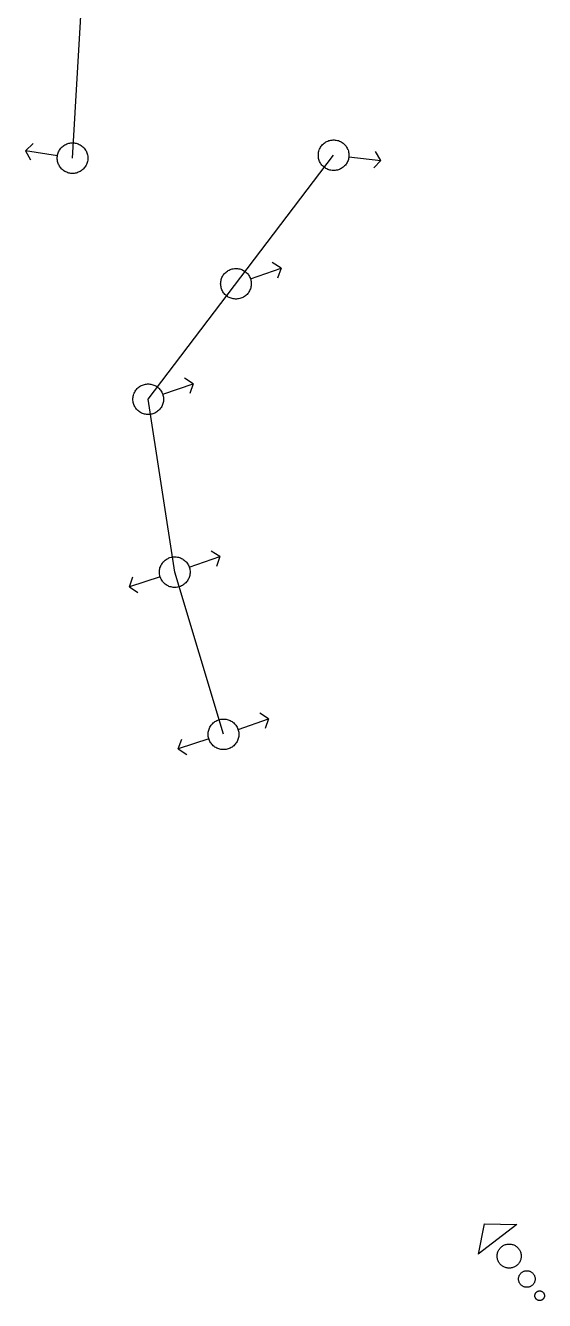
# Model space of a CAD drawing. Header units: inches. Extents: x 1390672 to 1398270, y 354915 to 360781.
# Drawn here: x 1393064.5 to 1393170, y 357414.3 to 357673.9 of the extents above; entities that cross this region are included whole.
import ezdxf

# ---------------------------------------------------------------- set-up
doc = ezdxf.new("R2010")
doc.units = ezdxf.units.IN
doc.header["$MEASUREMENT"] = 0

msp = doc.modelspace()

# ---------------------------------------------------------------- linework, layer by layer
for points in [[(1393074.06, 357646.92), (1393082.86, 357797.51), (1393095.36, 357834.39), (1393151.74, 357944.45)], [(1393074.06, 357646.92), (1393082.86, 357797.51), (1393095.36, 357834.39), (1393151.74, 357944.45)], [(1393064.49, 357648.43), (1393066.03, 357649.87)], [(1393064.49, 357648.43), (1393066.03, 357649.87)], [(1393077.17, 357646.92), (1393077.16, 357646.7), (1393077.14, 357646.49), (1393077.1, 357646.27), (1393077.05, 357646.06), (1393076.98, 357645.85), (1393076.9, 357645.65), (1393076.81, 357645.46), (1393076.7, 357645.27), (1393076.58, 357645.09), (1393076.44, 357644.92), (1393076.3, 357644.75), (1393076.14, 357644.6), (1393075.97, 357644.46), (1393075.8, 357644.34), (1393075.61, 357644.22), (1393075.42, 357644.12), (1393075.22, 357644.03), (1393075.02, 357643.95), (1393074.81, 357643.89), (1393074.6, 357643.85), (1393074.38, 357643.82), (1393074.16, 357643.8), (1393073.95, 357643.8), (1393073.73, 357643.82), (1393073.51, 357643.85), (1393073.3, 357643.89), (1393073.09, 357643.95), (1393072.89, 357644.03), (1393072.69, 357644.12), (1393072.5, 357644.22), (1393072.31, 357644.34), (1393072.14, 357644.46), (1393071.97, 357644.6), (1393071.81, 357644.75), (1393071.67, 357644.92), (1393071.53, 357645.09), (1393071.41, 357645.27), (1393071.3, 357645.46), (1393071.21, 357645.65), (1393071.13, 357645.85), (1393071.06, 357646.06), (1393071.01, 357646.27), (1393070.97, 357646.49), (1393070.95, 357646.7), (1393070.94, 357646.92), (1393070.95, 357647.14), (1393070.97, 357647.35), (1393071.01, 357647.57), (1393071.06, 357647.78), (1393071.13, 357647.98), (1393071.21, 357648.19), (1393071.3, 357648.38), (1393071.41, 357648.57), (1393071.53, 357648.75), (1393071.67, 357648.92), (1393071.81, 357649.08), (1393071.97, 357649.23), (1393072.14, 357649.37), (1393072.31, 357649.5), (1393072.5, 357649.62), (1393072.69, 357649.72), (1393072.89, 357649.81), (1393073.09, 357649.88), (1393073.3, 357649.94), (1393073.51, 357649.99), (1393073.73, 357650.02), (1393073.95, 357650.03), (1393074.16, 357650.03), (1393074.38, 357650.02), (1393074.6, 357649.99), (1393074.81, 357649.94), (1393075.02, 357649.88), (1393075.22, 357649.81), (1393075.42, 357649.72), (1393075.61, 357649.62), (1393075.8, 357649.5), (1393075.97, 357649.37), (1393076.14, 357649.23), (1393076.3, 357649.08), (1393076.44, 357648.92), (1393076.58, 357648.75), (1393076.7, 357648.57), (1393076.81, 357648.38), (1393076.9, 357648.19), (1393076.98, 357647.98), (1393077.05, 357647.78), (1393077.1, 357647.57), (1393077.14, 357647.35), (1393077.16, 357647.14), (1393077.17, 357646.92)], [(1393077.17, 357646.92), (1393077.16, 357646.7), (1393077.14, 357646.49), (1393077.1, 357646.27), (1393077.05, 357646.06), (1393076.98, 357645.85), (1393076.9, 357645.65), (1393076.81, 357645.46), (1393076.7, 357645.27), (1393076.58, 357645.09), (1393076.44, 357644.92), (1393076.3, 357644.75), (1393076.14, 357644.6), (1393075.97, 357644.46), (1393075.8, 357644.34), (1393075.61, 357644.22), (1393075.42, 357644.12), (1393075.22, 357644.03), (1393075.02, 357643.95), (1393074.81, 357643.89), (1393074.6, 357643.85), (1393074.38, 357643.82), (1393074.16, 357643.8), (1393073.95, 357643.8), (1393073.73, 357643.82), (1393073.51, 357643.85), (1393073.3, 357643.89), (1393073.09, 357643.95), (1393072.89, 357644.03), (1393072.69, 357644.12), (1393072.5, 357644.22), (1393072.31, 357644.34), (1393072.14, 357644.46), (1393071.97, 357644.6), (1393071.81, 357644.75), (1393071.67, 357644.92), (1393071.53, 357645.09), (1393071.41, 357645.27), (1393071.3, 357645.46), (1393071.21, 357645.65), (1393071.13, 357645.85), (1393071.06, 357646.06), (1393071.01, 357646.27), (1393070.97, 357646.49), (1393070.95, 357646.7), (1393070.94, 357646.92), (1393070.95, 357647.14), (1393070.97, 357647.35), (1393071.01, 357647.57), (1393071.06, 357647.78), (1393071.13, 357647.98), (1393071.21, 357648.19), (1393071.3, 357648.38), (1393071.41, 357648.57), (1393071.53, 357648.75), (1393071.67, 357648.92), (1393071.81, 357649.08), (1393071.97, 357649.23), (1393072.14, 357649.37), (1393072.31, 357649.5), (1393072.5, 357649.62), (1393072.69, 357649.72), (1393072.89, 357649.81), (1393073.09, 357649.88), (1393073.3, 357649.94), (1393073.51, 357649.99), (1393073.73, 357650.02), (1393073.95, 357650.03), (1393074.16, 357650.03), (1393074.38, 357650.02), (1393074.6, 357649.99), (1393074.81, 357649.94), (1393075.02, 357649.88), (1393075.22, 357649.81), (1393075.42, 357649.72), (1393075.61, 357649.62), (1393075.8, 357649.5), (1393075.97, 357649.37), (1393076.14, 357649.23), (1393076.3, 357649.08), (1393076.44, 357648.92), (1393076.58, 357648.75), (1393076.7, 357648.57), (1393076.81, 357648.38), (1393076.9, 357648.19), (1393076.98, 357647.98), (1393077.05, 357647.78), (1393077.1, 357647.57), (1393077.14, 357647.35), (1393077.16, 357647.14), (1393077.17, 357646.92)], [(1393130.28, 357647.51), (1393130.27, 357647.3), (1393130.25, 357647.08), (1393130.21, 357646.87), (1393130.16, 357646.66), (1393130.09, 357646.45), (1393130.01, 357646.25), (1393129.91, 357646.05), (1393129.8, 357645.86), (1393129.68, 357645.68), (1393129.55, 357645.51), (1393129.4, 357645.35), (1393129.25, 357645.2), (1393129.08, 357645.06), (1393128.9, 357644.93), (1393128.72, 357644.82), (1393128.53, 357644.71), (1393128.33, 357644.62), (1393128.12, 357644.55), (1393127.92, 357644.49), (1393127.7, 357644.45), (1393127.49, 357644.41), (1393127.27, 357644.4), (1393127.05, 357644.4), (1393126.84, 357644.41), (1393126.62, 357644.45), (1393126.41, 357644.49), (1393126.2, 357644.55), (1393125.99, 357644.62), (1393125.8, 357644.71), (1393125.6, 357644.82), (1393125.42, 357644.93), (1393125.24, 357645.06), (1393125.08, 357645.2), (1393124.92, 357645.35), (1393124.77, 357645.51), (1393124.64, 357645.68), (1393124.52, 357645.86), (1393124.41, 357646.05), (1393124.31, 357646.25), (1393124.23, 357646.45), (1393124.17, 357646.66), (1393124.11, 357646.87), (1393124.08, 357647.08), (1393124.05, 357647.3), (1393124.05, 357647.51), (1393124.05, 357647.73), (1393124.08, 357647.95), (1393124.11, 357648.16), (1393124.17, 357648.37), (1393124.23, 357648.58), (1393124.31, 357648.78), (1393124.41, 357648.98), (1393124.52, 357649.17), (1393124.64, 357649.35), (1393124.77, 357649.52), (1393124.92, 357649.68), (1393125.08, 357649.83), (1393125.24, 357649.97), (1393125.42, 357650.1), (1393125.6, 357650.21), (1393125.8, 357650.32), (1393125.99, 357650.4), (1393126.2, 357650.48), (1393126.41, 357650.54), (1393126.62, 357650.58), (1393126.84, 357650.61), (1393127.05, 357650.63), (1393127.27, 357650.63), (1393127.49, 357650.61), (1393127.7, 357650.58), (1393127.92, 357650.54), (1393128.12, 357650.48), (1393128.33, 357650.4), (1393128.53, 357650.32), (1393128.72, 357650.21), (1393128.9, 357650.1), (1393129.08, 357649.97), (1393129.25, 357649.83), (1393129.4, 357649.68), (1393129.55, 357649.52), (1393129.68, 357649.35), (1393129.8, 357649.17), (1393129.91, 357648.98), (1393130.01, 357648.78), (1393130.09, 357648.58), (1393130.16, 357648.37), (1393130.21, 357648.16), (1393130.25, 357647.95), (1393130.27, 357647.73), (1393130.28, 357647.51)], [(1393130.28, 357647.51), (1393130.27, 357647.3), (1393130.25, 357647.08), (1393130.21, 357646.87), (1393130.16, 357646.66), (1393130.09, 357646.45), (1393130.01, 357646.25), (1393129.91, 357646.05), (1393129.8, 357645.86), (1393129.68, 357645.68), (1393129.55, 357645.51), (1393129.4, 357645.35), (1393129.25, 357645.2), (1393129.08, 357645.06), (1393128.9, 357644.93), (1393128.72, 357644.82), (1393128.53, 357644.71), (1393128.33, 357644.62), (1393128.12, 357644.55), (1393127.92, 357644.49), (1393127.7, 357644.45), (1393127.49, 357644.41), (1393127.27, 357644.4), (1393127.05, 357644.4), (1393126.84, 357644.41), (1393126.62, 357644.45), (1393126.41, 357644.49), (1393126.2, 357644.55), (1393125.99, 357644.62), (1393125.8, 357644.71), (1393125.6, 357644.82), (1393125.42, 357644.93), (1393125.24, 357645.06), (1393125.08, 357645.2), (1393124.92, 357645.35), (1393124.77, 357645.51), (1393124.64, 357645.68), (1393124.52, 357645.86), (1393124.41, 357646.05), (1393124.31, 357646.25), (1393124.23, 357646.45), (1393124.17, 357646.66), (1393124.11, 357646.87), (1393124.08, 357647.08), (1393124.05, 357647.3), (1393124.05, 357647.51), (1393124.05, 357647.73), (1393124.08, 357647.95), (1393124.11, 357648.16), (1393124.17, 357648.37), (1393124.23, 357648.58), (1393124.31, 357648.78), (1393124.41, 357648.98), (1393124.52, 357649.17), (1393124.64, 357649.35), (1393124.77, 357649.52), (1393124.92, 357649.68), (1393125.08, 357649.83), (1393125.24, 357649.97), (1393125.42, 357650.1), (1393125.6, 357650.21), (1393125.8, 357650.32), (1393125.99, 357650.4), (1393126.2, 357650.48), (1393126.41, 357650.54), (1393126.62, 357650.58), (1393126.84, 357650.61), (1393127.05, 357650.63), (1393127.27, 357650.63), (1393127.49, 357650.61), (1393127.7, 357650.58), (1393127.92, 357650.54), (1393128.12, 357650.48), (1393128.33, 357650.4), (1393128.53, 357650.32), (1393128.72, 357650.21), (1393128.9, 357650.1), (1393129.08, 357649.97), (1393129.25, 357649.83), (1393129.4, 357649.68), (1393129.55, 357649.52), (1393129.68, 357649.35), (1393129.8, 357649.17), (1393129.91, 357648.98), (1393130.01, 357648.78), (1393130.09, 357648.58), (1393130.16, 357648.37), (1393130.21, 357648.16), (1393130.25, 357647.95), (1393130.27, 357647.73), (1393130.28, 357647.51)], [(1393070.98, 357647.41), (1393064.49, 357648.43)], [(1393064.49, 357648.43), (1393065.52, 357646.59)], [(1393070.98, 357647.41), (1393064.49, 357648.43)], [(1393064.49, 357648.43), (1393065.52, 357646.59)], [(1393104.76, 357529.59), (1393094.84, 357562.61), (1393089.44, 357597.82), (1393127.16, 357647.51)], [(1393104.76, 357529.59), (1393094.84, 357562.61), (1393089.44, 357597.82), (1393127.16, 357647.51)], [(1393130.26, 357647.17), (1393136.79, 357646.47)], [(1393130.26, 357647.17), (1393136.79, 357646.47)], [(1393136.79, 357646.47), (1393135.32, 357644.96)], [(1393136.79, 357646.47), (1393135.32, 357644.96)], [(1393136.79, 357646.47), (1393135.68, 357648.26)], [(1393136.79, 357646.47), (1393135.68, 357648.26)], [(1393116.46, 357624.5), (1393114.68, 357625.64)], [(1393116.46, 357624.5), (1393114.68, 357625.64)], [(1393110.41, 357621.34), (1393110.4, 357621.13), (1393110.38, 357620.91), (1393110.34, 357620.69), (1393110.29, 357620.48), (1393110.22, 357620.28), (1393110.14, 357620.08), (1393110.05, 357619.88), (1393109.94, 357619.69), (1393109.82, 357619.51), (1393109.68, 357619.34), (1393109.54, 357619.18), (1393109.38, 357619.03), (1393109.21, 357618.89), (1393109.04, 357618.76), (1393108.85, 357618.64), (1393108.66, 357618.54), (1393108.46, 357618.45), (1393108.26, 357618.38), (1393108.05, 357618.32), (1393107.84, 357618.27), (1393107.62, 357618.24), (1393107.4, 357618.23), (1393107.19, 357618.23), (1393106.97, 357618.24), (1393106.75, 357618.27), (1393106.54, 357618.32), (1393106.33, 357618.38), (1393106.13, 357618.45), (1393105.93, 357618.54), (1393105.74, 357618.64), (1393105.55, 357618.76), (1393105.38, 357618.89), (1393105.21, 357619.03), (1393105.05, 357619.18), (1393104.91, 357619.34), (1393104.77, 357619.51), (1393104.65, 357619.69), (1393104.54, 357619.88), (1393104.45, 357620.08), (1393104.37, 357620.28), (1393104.3, 357620.48), (1393104.25, 357620.69), (1393104.21, 357620.91), (1393104.19, 357621.13), (1393104.18, 357621.34), (1393104.19, 357621.56), (1393104.21, 357621.78), (1393104.25, 357621.99), (1393104.3, 357622.2), (1393104.37, 357622.41), (1393104.45, 357622.61), (1393104.54, 357622.81), (1393104.65, 357622.99), (1393104.77, 357623.17), (1393104.91, 357623.35), (1393105.05, 357623.51), (1393105.21, 357623.66), (1393105.38, 357623.8), (1393105.55, 357623.93), (1393105.74, 357624.04), (1393105.93, 357624.14), (1393106.13, 357624.23), (1393106.33, 357624.31), (1393106.54, 357624.37), (1393106.75, 357624.41), (1393106.97, 357624.44), (1393107.19, 357624.46), (1393107.4, 357624.46), (1393107.62, 357624.44), (1393107.84, 357624.41), (1393108.05, 357624.37), (1393108.26, 357624.31), (1393108.46, 357624.23), (1393108.66, 357624.14), (1393108.85, 357624.04), (1393109.04, 357623.93), (1393109.21, 357623.8), (1393109.38, 357623.66), (1393109.54, 357623.51), (1393109.68, 357623.35), (1393109.82, 357623.17), (1393109.94, 357622.99), (1393110.05, 357622.81), (1393110.14, 357622.61), (1393110.22, 357622.41), (1393110.29, 357622.2), (1393110.34, 357621.99), (1393110.38, 357621.78), (1393110.4, 357621.56), (1393110.41, 357621.34)], [(1393110.41, 357621.34), (1393110.4, 357621.13), (1393110.38, 357620.91), (1393110.34, 357620.69), (1393110.29, 357620.48), (1393110.22, 357620.28), (1393110.14, 357620.08), (1393110.05, 357619.88), (1393109.94, 357619.69), (1393109.82, 357619.51), (1393109.68, 357619.34), (1393109.54, 357619.18), (1393109.38, 357619.03), (1393109.21, 357618.89), (1393109.04, 357618.76), (1393108.85, 357618.64), (1393108.66, 357618.54), (1393108.46, 357618.45), (1393108.26, 357618.38), (1393108.05, 357618.32), (1393107.84, 357618.27), (1393107.62, 357618.24), (1393107.4, 357618.23), (1393107.19, 357618.23), (1393106.97, 357618.24), (1393106.75, 357618.27), (1393106.54, 357618.32), (1393106.33, 357618.38), (1393106.13, 357618.45), (1393105.93, 357618.54), (1393105.74, 357618.64), (1393105.55, 357618.76), (1393105.38, 357618.89), (1393105.21, 357619.03), (1393105.05, 357619.18), (1393104.91, 357619.34), (1393104.77, 357619.51), (1393104.65, 357619.69), (1393104.54, 357619.88), (1393104.45, 357620.08), (1393104.37, 357620.28), (1393104.3, 357620.48), (1393104.25, 357620.69), (1393104.21, 357620.91), (1393104.19, 357621.13), (1393104.18, 357621.34), (1393104.19, 357621.56), (1393104.21, 357621.78), (1393104.25, 357621.99), (1393104.3, 357622.2), (1393104.37, 357622.41), (1393104.45, 357622.61), (1393104.54, 357622.81), (1393104.65, 357622.99), (1393104.77, 357623.17), (1393104.91, 357623.35), (1393105.05, 357623.51), (1393105.21, 357623.66), (1393105.38, 357623.8), (1393105.55, 357623.93), (1393105.74, 357624.04), (1393105.93, 357624.14), (1393106.13, 357624.23), (1393106.33, 357624.31), (1393106.54, 357624.37), (1393106.75, 357624.41), (1393106.97, 357624.44), (1393107.19, 357624.46), (1393107.4, 357624.46), (1393107.62, 357624.44), (1393107.84, 357624.41), (1393108.05, 357624.37), (1393108.26, 357624.31), (1393108.46, 357624.23), (1393108.66, 357624.14), (1393108.85, 357624.04), (1393109.04, 357623.93), (1393109.21, 357623.8), (1393109.38, 357623.66), (1393109.54, 357623.51), (1393109.68, 357623.35), (1393109.82, 357623.17), (1393109.94, 357622.99), (1393110.05, 357622.81), (1393110.14, 357622.61), (1393110.22, 357622.41), (1393110.29, 357622.2), (1393110.34, 357621.99), (1393110.38, 357621.78), (1393110.4, 357621.56), (1393110.41, 357621.34)], [(1393110.24, 357622.35), (1393116.46, 357624.5)], [(1393110.24, 357622.35), (1393116.46, 357624.5)], [(1393116.46, 357624.5), (1393115.77, 357622.51)], [(1393116.46, 357624.5), (1393115.77, 357622.51)], [(1393098.6, 357600.98), (1393096.83, 357602.12)], [(1393098.6, 357600.98), (1393096.83, 357602.12)], [(1393092.56, 357597.82), (1393092.55, 357597.6), (1393092.53, 357597.39), (1393092.49, 357597.17), (1393092.44, 357596.96), (1393092.37, 357596.75), (1393092.29, 357596.55), (1393092.19, 357596.36), (1393092.08, 357596.17), (1393091.96, 357595.99), (1393091.83, 357595.82), (1393091.68, 357595.66), (1393091.53, 357595.5), (1393091.36, 357595.36), (1393091.18, 357595.24), (1393091, 357595.12), (1393090.81, 357595.02), (1393090.61, 357594.93), (1393090.4, 357594.86), (1393090.19, 357594.8), (1393089.98, 357594.75), (1393089.77, 357594.72), (1393089.55, 357594.71), (1393089.33, 357594.71), (1393089.12, 357594.72), (1393088.9, 357594.75), (1393088.69, 357594.8), (1393088.48, 357594.86), (1393088.27, 357594.93), (1393088.07, 357595.02), (1393087.88, 357595.12), (1393087.7, 357595.24), (1393087.52, 357595.36), (1393087.36, 357595.5), (1393087.2, 357595.66), (1393087.05, 357595.82), (1393086.92, 357595.99), (1393086.8, 357596.17), (1393086.69, 357596.36), (1393086.59, 357596.55), (1393086.51, 357596.75), (1393086.45, 357596.96), (1393086.39, 357597.17), (1393086.35, 357597.39), (1393086.33, 357597.6), (1393086.32, 357597.82), (1393086.33, 357598.04), (1393086.35, 357598.25), (1393086.39, 357598.47), (1393086.45, 357598.68), (1393086.51, 357598.89), (1393086.59, 357599.09), (1393086.69, 357599.28), (1393086.8, 357599.47), (1393086.92, 357599.65), (1393087.05, 357599.82), (1393087.2, 357599.99), (1393087.36, 357600.14), (1393087.52, 357600.28), (1393087.7, 357600.4), (1393087.88, 357600.52), (1393088.07, 357600.62), (1393088.27, 357600.71), (1393088.48, 357600.78), (1393088.69, 357600.84), (1393088.9, 357600.89), (1393089.12, 357600.92), (1393089.33, 357600.94), (1393089.55, 357600.94), (1393089.77, 357600.92), (1393089.98, 357600.89), (1393090.19, 357600.84), (1393090.4, 357600.78), (1393090.61, 357600.71), (1393090.81, 357600.62), (1393091, 357600.52), (1393091.18, 357600.4), (1393091.36, 357600.28), (1393091.53, 357600.14), (1393091.68, 357599.99), (1393091.83, 357599.82), (1393091.96, 357599.65), (1393092.08, 357599.47), (1393092.19, 357599.28), (1393092.29, 357599.09), (1393092.37, 357598.89), (1393092.44, 357598.68), (1393092.49, 357598.47), (1393092.53, 357598.25), (1393092.55, 357598.04), (1393092.56, 357597.82)], [(1393092.56, 357597.82), (1393092.55, 357597.6), (1393092.53, 357597.39), (1393092.49, 357597.17), (1393092.44, 357596.96), (1393092.37, 357596.75), (1393092.29, 357596.55), (1393092.19, 357596.36), (1393092.08, 357596.17), (1393091.96, 357595.99), (1393091.83, 357595.82), (1393091.68, 357595.66), (1393091.53, 357595.5), (1393091.36, 357595.36), (1393091.18, 357595.24), (1393091, 357595.12), (1393090.81, 357595.02), (1393090.61, 357594.93), (1393090.4, 357594.86), (1393090.19, 357594.8), (1393089.98, 357594.75), (1393089.77, 357594.72), (1393089.55, 357594.71), (1393089.33, 357594.71), (1393089.12, 357594.72), (1393088.9, 357594.75), (1393088.69, 357594.8), (1393088.48, 357594.86), (1393088.27, 357594.93), (1393088.07, 357595.02), (1393087.88, 357595.12), (1393087.7, 357595.24), (1393087.52, 357595.36), (1393087.36, 357595.5), (1393087.2, 357595.66), (1393087.05, 357595.82), (1393086.92, 357595.99), (1393086.8, 357596.17), (1393086.69, 357596.36), (1393086.59, 357596.55), (1393086.51, 357596.75), (1393086.45, 357596.96), (1393086.39, 357597.17), (1393086.35, 357597.39), (1393086.33, 357597.6), (1393086.32, 357597.82), (1393086.33, 357598.04), (1393086.35, 357598.25), (1393086.39, 357598.47), (1393086.45, 357598.68), (1393086.51, 357598.89), (1393086.59, 357599.09), (1393086.69, 357599.28), (1393086.8, 357599.47), (1393086.92, 357599.65), (1393087.05, 357599.82), (1393087.2, 357599.99), (1393087.36, 357600.14), (1393087.52, 357600.28), (1393087.7, 357600.4), (1393087.88, 357600.52), (1393088.07, 357600.62), (1393088.27, 357600.71), (1393088.48, 357600.78), (1393088.69, 357600.84), (1393088.9, 357600.89), (1393089.12, 357600.92), (1393089.33, 357600.94), (1393089.55, 357600.94), (1393089.77, 357600.92), (1393089.98, 357600.89), (1393090.19, 357600.84), (1393090.4, 357600.78), (1393090.61, 357600.71), (1393090.81, 357600.62), (1393091, 357600.52), (1393091.18, 357600.4), (1393091.36, 357600.28), (1393091.53, 357600.14), (1393091.68, 357599.99), (1393091.83, 357599.82), (1393091.96, 357599.65), (1393092.08, 357599.47), (1393092.19, 357599.28), (1393092.29, 357599.09), (1393092.37, 357598.89), (1393092.44, 357598.68), (1393092.49, 357598.47), (1393092.53, 357598.25), (1393092.55, 357598.04), (1393092.56, 357597.82)], [(1393092.39, 357598.83), (1393098.6, 357600.98)], [(1393092.39, 357598.83), (1393098.6, 357600.98)], [(1393098.6, 357600.98), (1393097.91, 357598.98)], [(1393098.6, 357600.98), (1393097.91, 357598.98)], [(1393097.95, 357562.61), (1393097.95, 357562.39), (1393097.92, 357562.18), (1393097.89, 357561.96), (1393097.83, 357561.75), (1393097.77, 357561.55), (1393097.68, 357561.34), (1393097.59, 357561.15), (1393097.48, 357560.96), (1393097.36, 357560.78), (1393097.22, 357560.61), (1393097.08, 357560.45), (1393096.92, 357560.3), (1393096.76, 357560.16), (1393096.58, 357560.03), (1393096.4, 357559.91), (1393096.2, 357559.81), (1393096, 357559.72), (1393095.8, 357559.65), (1393095.59, 357559.59), (1393095.38, 357559.54), (1393095.16, 357559.51), (1393094.95, 357559.5), (1393094.73, 357559.5), (1393094.51, 357559.51), (1393094.3, 357559.54), (1393094.08, 357559.59), (1393093.87, 357559.65), (1393093.67, 357559.72), (1393093.47, 357559.81), (1393093.28, 357559.91), (1393093.09, 357560.03), (1393092.92, 357560.16), (1393092.75, 357560.3), (1393092.6, 357560.45), (1393092.45, 357560.61), (1393092.32, 357560.78), (1393092.19, 357560.96), (1393092.09, 357561.15), (1393091.99, 357561.34), (1393091.91, 357561.55), (1393091.84, 357561.75), (1393091.79, 357561.96), (1393091.75, 357562.18), (1393091.73, 357562.39), (1393091.72, 357562.61), (1393091.73, 357562.83), (1393091.75, 357563.05), (1393091.79, 357563.26), (1393091.84, 357563.47), (1393091.91, 357563.68), (1393091.99, 357563.88), (1393092.09, 357564.08), (1393092.19, 357564.26), (1393092.32, 357564.44), (1393092.45, 357564.62), (1393092.6, 357564.78), (1393092.75, 357564.93), (1393092.92, 357565.07), (1393093.09, 357565.2), (1393093.28, 357565.31), (1393093.47, 357565.41), (1393093.67, 357565.5), (1393093.87, 357565.58), (1393094.08, 357565.64), (1393094.3, 357565.68), (1393094.51, 357565.71), (1393094.73, 357565.73), (1393094.95, 357565.73), (1393095.16, 357565.71), (1393095.38, 357565.68), (1393095.59, 357565.64), (1393095.8, 357565.58), (1393096, 357565.5), (1393096.2, 357565.41), (1393096.4, 357565.31), (1393096.58, 357565.2), (1393096.76, 357565.07), (1393096.92, 357564.93), (1393097.08, 357564.78), (1393097.22, 357564.62), (1393097.36, 357564.44), (1393097.48, 357564.26), (1393097.59, 357564.08), (1393097.68, 357563.88), (1393097.77, 357563.68), (1393097.83, 357563.47), (1393097.89, 357563.26), (1393097.92, 357563.05), (1393097.95, 357562.83), (1393097.95, 357562.61)], [(1393097.95, 357562.61), (1393097.95, 357562.39), (1393097.92, 357562.18), (1393097.89, 357561.96), (1393097.83, 357561.75), (1393097.77, 357561.55), (1393097.68, 357561.34), (1393097.59, 357561.15), (1393097.48, 357560.96), (1393097.36, 357560.78), (1393097.22, 357560.61), (1393097.08, 357560.45), (1393096.92, 357560.3), (1393096.76, 357560.16), (1393096.58, 357560.03), (1393096.4, 357559.91), (1393096.2, 357559.81), (1393096, 357559.72), (1393095.8, 357559.65), (1393095.59, 357559.59), (1393095.38, 357559.54), (1393095.16, 357559.51), (1393094.95, 357559.5), (1393094.73, 357559.5), (1393094.51, 357559.51), (1393094.3, 357559.54), (1393094.08, 357559.59), (1393093.87, 357559.65), (1393093.67, 357559.72), (1393093.47, 357559.81), (1393093.28, 357559.91), (1393093.09, 357560.03), (1393092.92, 357560.16), (1393092.75, 357560.3), (1393092.6, 357560.45), (1393092.45, 357560.61), (1393092.32, 357560.78), (1393092.19, 357560.96), (1393092.09, 357561.15), (1393091.99, 357561.34), (1393091.91, 357561.55), (1393091.84, 357561.75), (1393091.79, 357561.96), (1393091.75, 357562.18), (1393091.73, 357562.39), (1393091.72, 357562.61), (1393091.73, 357562.83), (1393091.75, 357563.05), (1393091.79, 357563.26), (1393091.84, 357563.47), (1393091.91, 357563.68), (1393091.99, 357563.88), (1393092.09, 357564.08), (1393092.19, 357564.26), (1393092.32, 357564.44), (1393092.45, 357564.62), (1393092.6, 357564.78), (1393092.75, 357564.93), (1393092.92, 357565.07), (1393093.09, 357565.2), (1393093.28, 357565.31), (1393093.47, 357565.41), (1393093.67, 357565.5), (1393093.87, 357565.58), (1393094.08, 357565.64), (1393094.3, 357565.68), (1393094.51, 357565.71), (1393094.73, 357565.73), (1393094.95, 357565.73), (1393095.16, 357565.71), (1393095.38, 357565.68), (1393095.59, 357565.64), (1393095.8, 357565.58), (1393096, 357565.5), (1393096.2, 357565.41), (1393096.4, 357565.31), (1393096.58, 357565.2), (1393096.76, 357565.07), (1393096.92, 357564.93), (1393097.08, 357564.78), (1393097.22, 357564.62), (1393097.36, 357564.44), (1393097.48, 357564.26), (1393097.59, 357564.08), (1393097.68, 357563.88), (1393097.77, 357563.68), (1393097.83, 357563.47), (1393097.89, 357563.26), (1393097.92, 357563.05), (1393097.95, 357562.83), (1393097.95, 357562.61)], [(1393097.95, 357562.61), (1393097.95, 357562.39), (1393097.92, 357562.18), (1393097.89, 357561.96), (1393097.83, 357561.75), (1393097.77, 357561.55), (1393097.68, 357561.34), (1393097.59, 357561.15), (1393097.48, 357560.96), (1393097.36, 357560.78), (1393097.22, 357560.61), (1393097.08, 357560.45), (1393096.92, 357560.3), (1393096.76, 357560.16), (1393096.58, 357560.03), (1393096.4, 357559.91), (1393096.2, 357559.81), (1393096, 357559.72), (1393095.8, 357559.65), (1393095.59, 357559.59), (1393095.38, 357559.54), (1393095.16, 357559.51), (1393094.95, 357559.5), (1393094.73, 357559.5), (1393094.51, 357559.51), (1393094.3, 357559.54), (1393094.08, 357559.59), (1393093.87, 357559.65), (1393093.67, 357559.72), (1393093.47, 357559.81), (1393093.28, 357559.91), (1393093.09, 357560.03), (1393092.92, 357560.16), (1393092.75, 357560.3), (1393092.6, 357560.45), (1393092.45, 357560.61), (1393092.32, 357560.78), (1393092.19, 357560.96), (1393092.09, 357561.15), (1393091.99, 357561.34), (1393091.91, 357561.55), (1393091.84, 357561.75), (1393091.79, 357561.96), (1393091.75, 357562.18), (1393091.73, 357562.39), (1393091.72, 357562.61), (1393091.73, 357562.83), (1393091.75, 357563.05), (1393091.79, 357563.26), (1393091.84, 357563.47), (1393091.91, 357563.68), (1393091.99, 357563.88), (1393092.09, 357564.08), (1393092.19, 357564.26), (1393092.32, 357564.44), (1393092.45, 357564.62), (1393092.6, 357564.78), (1393092.75, 357564.93), (1393092.92, 357565.07), (1393093.09, 357565.2), (1393093.28, 357565.31), (1393093.47, 357565.41), (1393093.67, 357565.5), (1393093.87, 357565.58), (1393094.08, 357565.64), (1393094.3, 357565.68), (1393094.51, 357565.71), (1393094.73, 357565.73), (1393094.95, 357565.73), (1393095.16, 357565.71), (1393095.38, 357565.68), (1393095.59, 357565.64), (1393095.8, 357565.58), (1393096, 357565.5), (1393096.2, 357565.41), (1393096.4, 357565.31), (1393096.58, 357565.2), (1393096.76, 357565.07), (1393096.92, 357564.93), (1393097.08, 357564.78), (1393097.22, 357564.62), (1393097.36, 357564.44), (1393097.48, 357564.26), (1393097.59, 357564.08), (1393097.68, 357563.88), (1393097.77, 357563.68), (1393097.83, 357563.47), (1393097.89, 357563.26), (1393097.92, 357563.05), (1393097.95, 357562.83), (1393097.95, 357562.61)], [(1393097.95, 357562.61), (1393097.95, 357562.39), (1393097.92, 357562.18), (1393097.89, 357561.96), (1393097.83, 357561.75), (1393097.77, 357561.55), (1393097.68, 357561.34), (1393097.59, 357561.15), (1393097.48, 357560.96), (1393097.36, 357560.78), (1393097.22, 357560.61), (1393097.08, 357560.45), (1393096.92, 357560.3), (1393096.76, 357560.16), (1393096.58, 357560.03), (1393096.4, 357559.91), (1393096.2, 357559.81), (1393096, 357559.72), (1393095.8, 357559.65), (1393095.59, 357559.59), (1393095.38, 357559.54), (1393095.16, 357559.51), (1393094.95, 357559.5), (1393094.73, 357559.5), (1393094.51, 357559.51), (1393094.3, 357559.54), (1393094.08, 357559.59), (1393093.87, 357559.65), (1393093.67, 357559.72), (1393093.47, 357559.81), (1393093.28, 357559.91), (1393093.09, 357560.03), (1393092.92, 357560.16), (1393092.75, 357560.3), (1393092.6, 357560.45), (1393092.45, 357560.61), (1393092.32, 357560.78), (1393092.19, 357560.96), (1393092.09, 357561.15), (1393091.99, 357561.34), (1393091.91, 357561.55), (1393091.84, 357561.75), (1393091.79, 357561.96), (1393091.75, 357562.18), (1393091.73, 357562.39), (1393091.72, 357562.61), (1393091.73, 357562.83), (1393091.75, 357563.05), (1393091.79, 357563.26), (1393091.84, 357563.47), (1393091.91, 357563.68), (1393091.99, 357563.88), (1393092.09, 357564.08), (1393092.19, 357564.26), (1393092.32, 357564.44), (1393092.45, 357564.62), (1393092.6, 357564.78), (1393092.75, 357564.93), (1393092.92, 357565.07), (1393093.09, 357565.2), (1393093.28, 357565.31), (1393093.47, 357565.41), (1393093.67, 357565.5), (1393093.87, 357565.58), (1393094.08, 357565.64), (1393094.3, 357565.68), (1393094.51, 357565.71), (1393094.73, 357565.73), (1393094.95, 357565.73), (1393095.16, 357565.71), (1393095.38, 357565.68), (1393095.59, 357565.64), (1393095.8, 357565.58), (1393096, 357565.5), (1393096.2, 357565.41), (1393096.4, 357565.31), (1393096.58, 357565.2), (1393096.76, 357565.07), (1393096.92, 357564.93), (1393097.08, 357564.78), (1393097.22, 357564.62), (1393097.36, 357564.44), (1393097.48, 357564.26), (1393097.59, 357564.08), (1393097.68, 357563.88), (1393097.77, 357563.68), (1393097.83, 357563.47), (1393097.89, 357563.26), (1393097.92, 357563.05), (1393097.95, 357562.83), (1393097.95, 357562.61)], [(1393097.79, 357563.62), (1393104, 357565.77)], [(1393097.79, 357563.62), (1393104, 357565.77)], [(1393104, 357565.77), (1393102.23, 357566.91)], [(1393104, 357565.77), (1393102.23, 357566.91)], [(1393104, 357565.77), (1393103.31, 357563.78)], [(1393104, 357565.77), (1393103.31, 357563.78)], [(1393091.87, 357561.67), (1393085.61, 357559.65)], [(1393091.87, 357561.67), (1393085.61, 357559.65)], [(1393085.61, 357559.65), (1393086.34, 357561.63)], [(1393085.61, 357559.65), (1393086.34, 357561.63)], [(1393085.61, 357559.65), (1393087.36, 357558.47)], [(1393085.61, 357559.65), (1393087.36, 357558.47)], [(1393107.88, 357529.59), (1393107.87, 357529.37), (1393107.85, 357529.15), (1393107.81, 357528.94), (1393107.75, 357528.73), (1393107.69, 357528.52), (1393107.61, 357528.32), (1393107.51, 357528.12), (1393107.4, 357527.94), (1393107.28, 357527.76), (1393107.15, 357527.58), (1393107, 357527.42), (1393106.84, 357527.27), (1393106.68, 357527.13), (1393106.5, 357527), (1393106.32, 357526.89), (1393106.13, 357526.79), (1393105.93, 357526.7), (1393105.72, 357526.62), (1393105.51, 357526.56), (1393105.3, 357526.52), (1393105.08, 357526.49), (1393104.87, 357526.47), (1393104.65, 357526.47), (1393104.43, 357526.49), (1393104.22, 357526.52), (1393104, 357526.56), (1393103.8, 357526.62), (1393103.59, 357526.7), (1393103.39, 357526.79), (1393103.2, 357526.89), (1393103.02, 357527), (1393102.84, 357527.13), (1393102.67, 357527.27), (1393102.52, 357527.42), (1393102.37, 357527.58), (1393102.24, 357527.76), (1393102.12, 357527.94), (1393102.01, 357528.12), (1393101.91, 357528.32), (1393101.83, 357528.52), (1393101.76, 357528.73), (1393101.71, 357528.94), (1393101.67, 357529.15), (1393101.65, 357529.37), (1393101.64, 357529.59), (1393101.65, 357529.8), (1393101.67, 357530.02), (1393101.71, 357530.24), (1393101.76, 357530.45), (1393101.83, 357530.65), (1393101.91, 357530.85), (1393102.01, 357531.05), (1393102.12, 357531.24), (1393102.24, 357531.42), (1393102.37, 357531.59), (1393102.52, 357531.75), (1393102.67, 357531.9), (1393102.84, 357532.04), (1393103.02, 357532.17), (1393103.2, 357532.29), (1393103.39, 357532.39), (1393103.59, 357532.48), (1393103.8, 357532.55), (1393104, 357532.61), (1393104.22, 357532.66), (1393104.43, 357532.69), (1393104.65, 357532.7), (1393104.87, 357532.7), (1393105.08, 357532.69), (1393105.3, 357532.66), (1393105.51, 357532.61), (1393105.72, 357532.55), (1393105.93, 357532.48), (1393106.13, 357532.39), (1393106.32, 357532.29), (1393106.5, 357532.17), (1393106.68, 357532.04), (1393106.84, 357531.9), (1393107, 357531.75), (1393107.15, 357531.59), (1393107.28, 357531.42), (1393107.4, 357531.24), (1393107.51, 357531.05), (1393107.61, 357530.85), (1393107.69, 357530.65), (1393107.75, 357530.45), (1393107.81, 357530.24), (1393107.85, 357530.02), (1393107.87, 357529.8), (1393107.88, 357529.59)], [(1393107.88, 357529.59), (1393107.87, 357529.37), (1393107.85, 357529.15), (1393107.81, 357528.94), (1393107.75, 357528.73), (1393107.69, 357528.52), (1393107.61, 357528.32), (1393107.51, 357528.12), (1393107.4, 357527.94), (1393107.28, 357527.76), (1393107.15, 357527.58), (1393107, 357527.42), (1393106.84, 357527.27), (1393106.68, 357527.13), (1393106.5, 357527), (1393106.32, 357526.89), (1393106.13, 357526.79), (1393105.93, 357526.7), (1393105.72, 357526.62), (1393105.51, 357526.56), (1393105.3, 357526.52), (1393105.08, 357526.49), (1393104.87, 357526.47), (1393104.65, 357526.47), (1393104.43, 357526.49), (1393104.22, 357526.52), (1393104, 357526.56), (1393103.8, 357526.62), (1393103.59, 357526.7), (1393103.39, 357526.79), (1393103.2, 357526.89), (1393103.02, 357527), (1393102.84, 357527.13), (1393102.67, 357527.27), (1393102.52, 357527.42), (1393102.37, 357527.58), (1393102.24, 357527.76), (1393102.12, 357527.94), (1393102.01, 357528.12), (1393101.91, 357528.32), (1393101.83, 357528.52), (1393101.76, 357528.73), (1393101.71, 357528.94), (1393101.67, 357529.15), (1393101.65, 357529.37), (1393101.64, 357529.59), (1393101.65, 357529.8), (1393101.67, 357530.02), (1393101.71, 357530.24), (1393101.76, 357530.45), (1393101.83, 357530.65), (1393101.91, 357530.85), (1393102.01, 357531.05), (1393102.12, 357531.24), (1393102.24, 357531.42), (1393102.37, 357531.59), (1393102.52, 357531.75), (1393102.67, 357531.9), (1393102.84, 357532.04), (1393103.02, 357532.17), (1393103.2, 357532.29), (1393103.39, 357532.39), (1393103.59, 357532.48), (1393103.8, 357532.55), (1393104, 357532.61), (1393104.22, 357532.66), (1393104.43, 357532.69), (1393104.65, 357532.7), (1393104.87, 357532.7), (1393105.08, 357532.69), (1393105.3, 357532.66), (1393105.51, 357532.61), (1393105.72, 357532.55), (1393105.93, 357532.48), (1393106.13, 357532.39), (1393106.32, 357532.29), (1393106.5, 357532.17), (1393106.68, 357532.04), (1393106.84, 357531.9), (1393107, 357531.75), (1393107.15, 357531.59), (1393107.28, 357531.42), (1393107.4, 357531.24), (1393107.51, 357531.05), (1393107.61, 357530.85), (1393107.69, 357530.65), (1393107.75, 357530.45), (1393107.81, 357530.24), (1393107.85, 357530.02), (1393107.87, 357529.8), (1393107.88, 357529.59)], [(1393107.88, 357529.59), (1393107.87, 357529.37), (1393107.85, 357529.15), (1393107.81, 357528.94), (1393107.75, 357528.73), (1393107.69, 357528.52), (1393107.61, 357528.32), (1393107.51, 357528.12), (1393107.4, 357527.94), (1393107.28, 357527.76), (1393107.15, 357527.58), (1393107, 357527.42), (1393106.84, 357527.27), (1393106.68, 357527.13), (1393106.5, 357527), (1393106.32, 357526.89), (1393106.13, 357526.79), (1393105.93, 357526.7), (1393105.72, 357526.62), (1393105.51, 357526.56), (1393105.3, 357526.52), (1393105.08, 357526.49), (1393104.87, 357526.47), (1393104.65, 357526.47), (1393104.43, 357526.49), (1393104.22, 357526.52), (1393104, 357526.56), (1393103.8, 357526.62), (1393103.59, 357526.7), (1393103.39, 357526.79), (1393103.2, 357526.89), (1393103.02, 357527), (1393102.84, 357527.13), (1393102.67, 357527.27), (1393102.52, 357527.42), (1393102.37, 357527.58), (1393102.24, 357527.76), (1393102.12, 357527.94), (1393102.01, 357528.12), (1393101.91, 357528.32), (1393101.83, 357528.52), (1393101.76, 357528.73), (1393101.71, 357528.94), (1393101.67, 357529.15), (1393101.65, 357529.37), (1393101.64, 357529.59), (1393101.65, 357529.8), (1393101.67, 357530.02), (1393101.71, 357530.24), (1393101.76, 357530.45), (1393101.83, 357530.65), (1393101.91, 357530.85), (1393102.01, 357531.05), (1393102.12, 357531.24), (1393102.24, 357531.42), (1393102.37, 357531.59), (1393102.52, 357531.75), (1393102.67, 357531.9), (1393102.84, 357532.04), (1393103.02, 357532.17), (1393103.2, 357532.29), (1393103.39, 357532.39), (1393103.59, 357532.48), (1393103.8, 357532.55), (1393104, 357532.61), (1393104.22, 357532.66), (1393104.43, 357532.69), (1393104.65, 357532.7), (1393104.87, 357532.7), (1393105.08, 357532.69), (1393105.3, 357532.66), (1393105.51, 357532.61), (1393105.72, 357532.55), (1393105.93, 357532.48), (1393106.13, 357532.39), (1393106.32, 357532.29), (1393106.5, 357532.17), (1393106.68, 357532.04), (1393106.84, 357531.9), (1393107, 357531.75), (1393107.15, 357531.59), (1393107.28, 357531.42), (1393107.4, 357531.24), (1393107.51, 357531.05), (1393107.61, 357530.85), (1393107.69, 357530.65), (1393107.75, 357530.45), (1393107.81, 357530.24), (1393107.85, 357530.02), (1393107.87, 357529.8), (1393107.88, 357529.59)], [(1393107.88, 357529.59), (1393107.87, 357529.37), (1393107.85, 357529.15), (1393107.81, 357528.94), (1393107.75, 357528.73), (1393107.69, 357528.52), (1393107.61, 357528.32), (1393107.51, 357528.12), (1393107.4, 357527.94), (1393107.28, 357527.76), (1393107.15, 357527.58), (1393107, 357527.42), (1393106.84, 357527.27), (1393106.68, 357527.13), (1393106.5, 357527), (1393106.32, 357526.89), (1393106.13, 357526.79), (1393105.93, 357526.7), (1393105.72, 357526.62), (1393105.51, 357526.56), (1393105.3, 357526.52), (1393105.08, 357526.49), (1393104.87, 357526.47), (1393104.65, 357526.47), (1393104.43, 357526.49), (1393104.22, 357526.52), (1393104, 357526.56), (1393103.8, 357526.62), (1393103.59, 357526.7), (1393103.39, 357526.79), (1393103.2, 357526.89), (1393103.02, 357527), (1393102.84, 357527.13), (1393102.67, 357527.27), (1393102.52, 357527.42), (1393102.37, 357527.58), (1393102.24, 357527.76), (1393102.12, 357527.94), (1393102.01, 357528.12), (1393101.91, 357528.32), (1393101.83, 357528.52), (1393101.76, 357528.73), (1393101.71, 357528.94), (1393101.67, 357529.15), (1393101.65, 357529.37), (1393101.64, 357529.59), (1393101.65, 357529.8), (1393101.67, 357530.02), (1393101.71, 357530.24), (1393101.76, 357530.45), (1393101.83, 357530.65), (1393101.91, 357530.85), (1393102.01, 357531.05), (1393102.12, 357531.24), (1393102.24, 357531.42), (1393102.37, 357531.59), (1393102.52, 357531.75), (1393102.67, 357531.9), (1393102.84, 357532.04), (1393103.02, 357532.17), (1393103.2, 357532.29), (1393103.39, 357532.39), (1393103.59, 357532.48), (1393103.8, 357532.55), (1393104, 357532.61), (1393104.22, 357532.66), (1393104.43, 357532.69), (1393104.65, 357532.7), (1393104.87, 357532.7), (1393105.08, 357532.69), (1393105.3, 357532.66), (1393105.51, 357532.61), (1393105.72, 357532.55), (1393105.93, 357532.48), (1393106.13, 357532.39), (1393106.32, 357532.29), (1393106.5, 357532.17), (1393106.68, 357532.04), (1393106.84, 357531.9), (1393107, 357531.75), (1393107.15, 357531.59), (1393107.28, 357531.42), (1393107.4, 357531.24), (1393107.51, 357531.05), (1393107.61, 357530.85), (1393107.69, 357530.65), (1393107.75, 357530.45), (1393107.81, 357530.24), (1393107.85, 357530.02), (1393107.87, 357529.8), (1393107.88, 357529.59)], [(1393107.71, 357530.6), (1393113.92, 357532.74)], [(1393107.71, 357530.6), (1393113.92, 357532.74)], [(1393113.92, 357532.74), (1393112.15, 357533.88)], [(1393113.92, 357532.74), (1393112.15, 357533.88)], [(1393113.92, 357532.74), (1393113.23, 357530.75)], [(1393113.92, 357532.74), (1393113.23, 357530.75)], [(1393101.79, 357528.64), (1393095.54, 357526.62)], [(1393101.79, 357528.64), (1393095.54, 357526.62)], [(1393095.54, 357526.62), (1393096.27, 357528.6)], [(1393095.54, 357526.62), (1393096.27, 357528.6)], [(1393095.54, 357526.62), (1393097.28, 357525.45)], [(1393095.54, 357526.62), (1393097.28, 357525.45)], [(1393157.81, 357429.92), (1393156.58, 357423.73)], [(1393164.42, 357429.76), (1393156.58, 357423.73)], [(1393157.81, 357429.92), (1393164.42, 357429.76)], [(1393165.32, 357423.33), (1393165.32, 357423.16), (1393165.3, 357422.99), (1393165.27, 357422.82), (1393165.23, 357422.66), (1393165.17, 357422.5), (1393165.11, 357422.34), (1393165.04, 357422.18), (1393164.95, 357422.03), (1393164.85, 357421.89), (1393164.75, 357421.76), (1393164.63, 357421.63), (1393164.51, 357421.51), (1393164.38, 357421.4), (1393164.24, 357421.3), (1393164.1, 357421.21), (1393163.95, 357421.13), (1393163.79, 357421.06), (1393163.63, 357421), (1393163.46, 357420.96), (1393163.3, 357420.92), (1393163.13, 357420.9), (1393162.96, 357420.88), (1393162.79, 357420.88), (1393162.61, 357420.9), (1393162.45, 357420.92), (1393162.28, 357420.96), (1393162.11, 357421), (1393161.95, 357421.06), (1393161.8, 357421.13), (1393161.65, 357421.21), (1393161.5, 357421.3), (1393161.36, 357421.4), (1393161.23, 357421.51), (1393161.11, 357421.63), (1393160.99, 357421.76), (1393160.89, 357421.89), (1393160.79, 357422.03), (1393160.71, 357422.18), (1393160.63, 357422.34), (1393160.57, 357422.5), (1393160.52, 357422.66), (1393160.47, 357422.82), (1393160.44, 357422.99), (1393160.43, 357423.16), (1393160.42, 357423.33), (1393160.43, 357423.5), (1393160.44, 357423.67), (1393160.47, 357423.84), (1393160.52, 357424.01), (1393160.57, 357424.17), (1393160.63, 357424.33), (1393160.71, 357424.48), (1393160.79, 357424.63), (1393160.89, 357424.77), (1393160.99, 357424.91), (1393161.11, 357425.04), (1393161.23, 357425.16), (1393161.36, 357425.26), (1393161.5, 357425.37), (1393161.65, 357425.46), (1393161.8, 357425.54), (1393161.95, 357425.61), (1393162.11, 357425.66), (1393162.28, 357425.71), (1393162.45, 357425.75), (1393162.61, 357425.77), (1393162.79, 357425.78), (1393162.96, 357425.78), (1393163.13, 357425.77), (1393163.3, 357425.75), (1393163.46, 357425.71), (1393163.63, 357425.66), (1393163.79, 357425.61), (1393163.95, 357425.54), (1393164.1, 357425.46), (1393164.24, 357425.37), (1393164.38, 357425.26), (1393164.51, 357425.16), (1393164.63, 357425.04), (1393164.75, 357424.91), (1393164.85, 357424.77), (1393164.95, 357424.63), (1393165.04, 357424.48), (1393165.11, 357424.33), (1393165.17, 357424.17), (1393165.23, 357424.01), (1393165.27, 357423.84), (1393165.3, 357423.67), (1393165.32, 357423.5), (1393165.32, 357423.33)], [(1393168.15, 357418.66), (1393168.14, 357418.54), (1393168.13, 357418.43), (1393168.11, 357418.31), (1393168.08, 357418.2), (1393168.05, 357418.08), (1393168, 357417.98), (1393167.95, 357417.87), (1393167.89, 357417.77), (1393167.83, 357417.67), (1393167.75, 357417.58), (1393167.67, 357417.49), (1393167.59, 357417.41), (1393167.5, 357417.33), (1393167.4, 357417.26), (1393167.3, 357417.2), (1393167.2, 357417.15), (1393167.09, 357417.1), (1393166.98, 357417.06), (1393166.87, 357417.02), (1393166.75, 357417), (1393166.64, 357416.98), (1393166.52, 357416.98), (1393166.4, 357416.98), (1393166.28, 357416.98), (1393166.17, 357417), (1393166.05, 357417.02), (1393165.94, 357417.06), (1393165.83, 357417.1), (1393165.72, 357417.15), (1393165.62, 357417.2), (1393165.52, 357417.26), (1393165.42, 357417.33), (1393165.33, 357417.41), (1393165.25, 357417.49), (1393165.17, 357417.58), (1393165.1, 357417.67), (1393165.03, 357417.77), (1393164.97, 357417.87), (1393164.92, 357417.98), (1393164.88, 357418.08), (1393164.84, 357418.2), (1393164.81, 357418.31), (1393164.79, 357418.43), (1393164.78, 357418.54), (1393164.77, 357418.66), (1393164.78, 357418.78), (1393164.79, 357418.9), (1393164.81, 357419.01), (1393164.84, 357419.13), (1393164.88, 357419.24), (1393164.92, 357419.35), (1393164.97, 357419.45), (1393165.03, 357419.56), (1393165.1, 357419.65), (1393165.17, 357419.75), (1393165.25, 357419.83), (1393165.33, 357419.92), (1393165.42, 357419.99), (1393165.52, 357420.06), (1393165.62, 357420.12), (1393165.72, 357420.18), (1393165.83, 357420.23), (1393165.94, 357420.27), (1393166.05, 357420.3), (1393166.17, 357420.32), (1393166.28, 357420.34), (1393166.4, 357420.35), (1393166.52, 357420.35), (1393166.64, 357420.34), (1393166.75, 357420.32), (1393166.87, 357420.3), (1393166.98, 357420.27), (1393167.09, 357420.23), (1393167.2, 357420.18), (1393167.3, 357420.12), (1393167.4, 357420.06), (1393167.5, 357419.99), (1393167.59, 357419.92), (1393167.67, 357419.83), (1393167.75, 357419.75), (1393167.83, 357419.65), (1393167.89, 357419.56), (1393167.95, 357419.45), (1393168, 357419.35), (1393168.05, 357419.24), (1393168.08, 357419.13), (1393168.11, 357419.01), (1393168.13, 357418.9), (1393168.14, 357418.78), (1393168.15, 357418.66)], [(1393170.05, 357415.27), (1393170.05, 357415.2), (1393170.04, 357415.13), (1393170.03, 357415.06), (1393170.01, 357415), (1393169.99, 357414.93), (1393169.96, 357414.87), (1393169.93, 357414.81), (1393169.9, 357414.75), (1393169.86, 357414.69), (1393169.82, 357414.64), (1393169.77, 357414.59), (1393169.72, 357414.54), (1393169.67, 357414.5), (1393169.62, 357414.46), (1393169.56, 357414.42), (1393169.5, 357414.39), (1393169.44, 357414.36), (1393169.37, 357414.34), (1393169.31, 357414.32), (1393169.24, 357414.3), (1393169.17, 357414.29), (1393169.1, 357414.29), (1393169.04, 357414.29), (1393168.97, 357414.29), (1393168.9, 357414.3), (1393168.83, 357414.32), (1393168.77, 357414.34), (1393168.7, 357414.36), (1393168.64, 357414.39), (1393168.58, 357414.42), (1393168.52, 357414.46), (1393168.47, 357414.5), (1393168.42, 357414.54), (1393168.37, 357414.59), (1393168.32, 357414.64), (1393168.28, 357414.69), (1393168.24, 357414.75), (1393168.21, 357414.81), (1393168.18, 357414.87), (1393168.15, 357414.93), (1393168.13, 357415), (1393168.11, 357415.06), (1393168.1, 357415.13), (1393168.09, 357415.2), (1393168.09, 357415.27), (1393168.09, 357415.33), (1393168.1, 357415.4), (1393168.11, 357415.47), (1393168.13, 357415.54), (1393168.15, 357415.6), (1393168.18, 357415.66), (1393168.21, 357415.73), (1393168.24, 357415.78), (1393168.28, 357415.84), (1393168.32, 357415.9), (1393168.37, 357415.95), (1393168.42, 357415.99), (1393168.47, 357416.04), (1393168.52, 357416.08), (1393168.58, 357416.11), (1393168.64, 357416.15), (1393168.7, 357416.17), (1393168.77, 357416.2), (1393168.83, 357416.22), (1393168.9, 357416.23), (1393168.97, 357416.24), (1393169.04, 357416.24), (1393169.1, 357416.24), (1393169.17, 357416.24), (1393169.24, 357416.23), (1393169.31, 357416.22), (1393169.37, 357416.2), (1393169.44, 357416.17), (1393169.5, 357416.15), (1393169.56, 357416.11), (1393169.62, 357416.08), (1393169.67, 357416.04), (1393169.72, 357415.99), (1393169.77, 357415.95), (1393169.82, 357415.9), (1393169.86, 357415.84), (1393169.9, 357415.78), (1393169.93, 357415.73), (1393169.96, 357415.66), (1393169.99, 357415.6), (1393170.01, 357415.54), (1393170.03, 357415.47), (1393170.04, 357415.4), (1393170.05, 357415.33), (1393170.05, 357415.27)]]:
    msp.add_lwpolyline(points)

doc.saveas('drawing.dxf')
